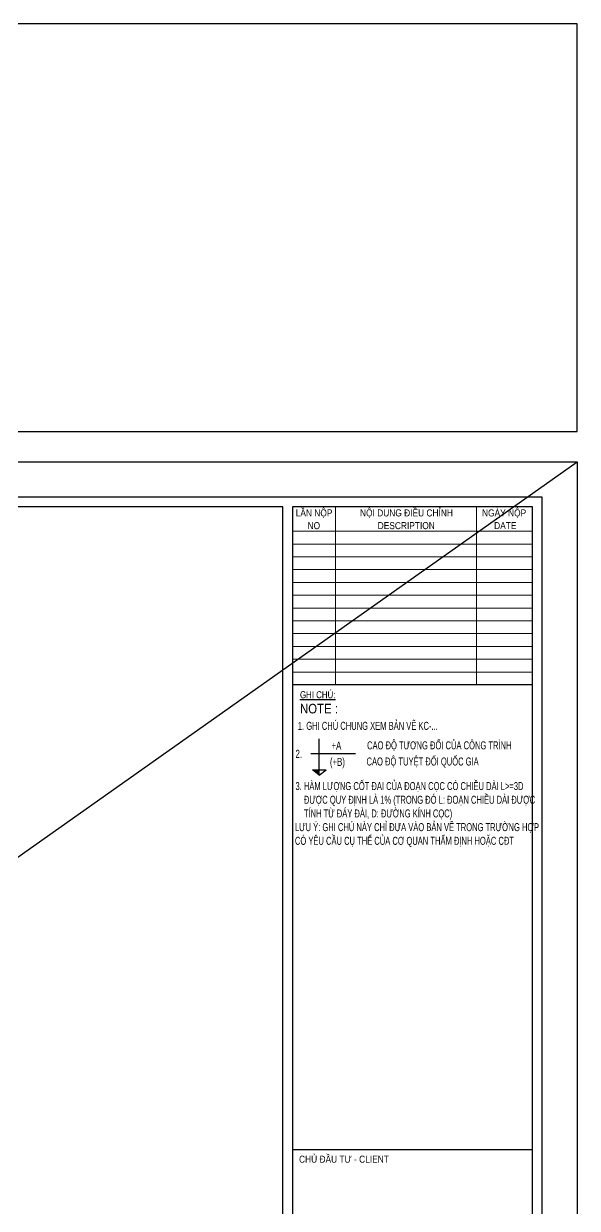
# Model space of a CAD drawing. Extents: x 171424 to 249266, y 74893 to 149166.
# Drawn here: x 188168 to 192492, y 83912 to 93166 of the extents above; entities that cross this region are included whole.
import ezdxf
from ezdxf.enums import TextEntityAlignment as Align

# ---------------------------------------------------------------- set-up
doc = ezdxf.new("R2010")
doc.units = 0
doc.header["$LTSCALE"] = 500
doc.header["$MEASUREMENT"] = 0
doc.layers.get('0').update_dxf_attribs({"linetype": 'CONTINUOUS'})
doc.layers.get('DEFPOINTS').update_dxf_attribs({"linetype": 'CONTINUOUS'})
for name, color, linetype in [('06.CDC.TEXT', 2, 'CONTINUOUS'), ('11.CDC.NOTE', 8, 'CONTINUOUS'), ('CDC -TEXT KHUNG', 7, 'CONTINUOUS'), ('CDC-KHUNGTEN', 7, 'CONTINUOUS'), ('CDC.10.HATCH', 9, 'CONTINUOUS')]:
    doc.layers.add(name, color=color, linetype=linetype)
doc.layers.add('KCS_Plotter', color=11, linetype='CONTINUOUS', plot=False)
doc.styles.add('ARIAL', font='arial.ttf', dxfattribs={"width": 0.8})
doc.styles.add('Arial_4', font='arial.ttf', dxfattribs={"width": 0.75, "height": 3})
doc.styles.add('KT CDC', font='arial.ttf', dxfattribs={"width": 0.85, "height": 200})

# ---------------------------------------------------------------- blocks, each defined once
blk = doc.blocks.new('CDTA1')
at = {"layer": 'CDC-KHUNGTEN', "color": 6, "lineweight": 25}
blk.add_line((0, 90), (-75, 90), dxfattribs=at)
at = {"layer": 'CDC-KHUNGTEN', "color": 6, "style": 'KT CDC', "width": 0.85}
blk.add_text('CHỦ ĐẦU TƯ - CLIENT', height=2.2, dxfattribs=at).set_placement((-72.93, 86))
blk = doc.blocks.new('KHUNG A1')
at = {"layer": 'CDC-KHUNGTEN', "color": 8, "lineweight": 9}
for p, q in [((10382.72, 1278.17), (10382.72, 1222.51)), ((10426.72, 1278.17), (10426.72, 1222.51)), ((10444.22, 1270.51), (10369.22, 1270.51)), ((10444.22, 1266.51), (10369.22, 1266.51)), ((10444.22, 1262.51), (10369.22, 1262.51)), ((10444.22, 1258.51), (10369.22, 1258.51)), ((10444.22, 1254.51), (10369.22, 1254.51)), ((10444.22, 1250.51), (10369.22, 1250.51)), ((10444.22, 1246.51), (10369.22, 1246.51)), ((10444.22, 1242.51), (10369.22, 1242.51)), ((10444.22, 1238.51), (10369.22, 1238.51)), ((10444.22, 1234.51), (10369.22, 1234.51)), ((10444.22, 1230.51), (10369.22, 1230.51)), ((10444.22, 1226.51), (10369.22, 1226.51))]:
    blk.add_line(p, q, dxfattribs=at)
at = {"layer": 'CDC-KHUNGTEN', "color": 6, "lineweight": 25}
blk.add_line((10444.22, 1222.51), (10369.22, 1222.51), dxfattribs=at)
at = {"layer": 'CDC-KHUNGTEN'}
for points in [[(10366.22, 712.17), (10366.22, 1278.17), (9655.22, 1278.17), (9655.22, 712.17)], [(10369.22, 712.17), (10444.22, 712.17), (10444.22, 1278.17), (10369.22, 1278.17)]]:
    blk.add_lwpolyline(points, close=True, dxfattribs=at)
at = {"layer": 'CDC.10.HATCH', "color": 8}
blk.add_lwpolyline([(9652.22, 709.17), (10447.22, 709.17), (10447.22, 1281.17), (9652.22, 1281.17)], close=True, dxfattribs=at)
at = {"layer": 'DEFPOINTS', "color": 1}
blk.add_lwpolyline([(9617.22, 698.17), (9617.22, 1292.17), (10458.22, 1292.17), (10458.22, 698.17), (9617.22, 698.17)], close=True, dxfattribs=at)
at = {"layer": 'CDC-KHUNGTEN'}
blk.add_blockref('CDTA1', (10444.22, 987.17), dxfattribs=at)
at = {"layer": 'CDC -TEXT KHUNG', "color": 7, "style": 'KT CDC', "width": 0.85}
for s, p in [('NO', (10373.95, 1271.16)), ('DESCRIPTION', (10395.86, 1271.16)), ('DATE', (10432.24, 1271.16))]:
    blk.add_text(s, height=2.2, dxfattribs=at).set_placement(p)
at = {"layer": 'CDC -TEXT KHUNG', "char_height": 2.2, "attachment_point": 2, "line_spacing_factor": 0.941778, "style": 'KT CDC'}
for s, insert, width in [('LẦN NỘP', (10375.98, 1277.33), 14.6422), ('NỘI DUNG ĐIỀU CHỈNH', (10404.85, 1277.33), 36.9971), ('NGÀY NỘP', (10435.36, 1277.33), 17.5559)]:
    blk.add_mtext(s, dxfattribs=dict(at, insert=insert, width=width))
at = {"layer": 'CDC-KHUNGTEN', "color": 7, "style": 'Arial_4', "width": 0.85}
blk.add_text('NOTE :', height=3, dxfattribs=at).set_placement((10371.58, 1213.57))
at = {"layer": 'CDC-KHUNGTEN', "color": 6, "insert": (10371.58, 1220.51), "char_height": 2.2, "width": 18.8196, "attachment_point": 1, "style": 'ARIAL'}
blk.add_mtext('{\\LGHI CHÚ:}', dxfattribs=at)

msp = doc.modelspace()

# ---------------------------------------------------------------- linework, layer by layer
at = {"color": 4}
msp.add_lwpolyline([(171467.17, 89979.09), (192492.17, 89979.09), (192492.17, 93166.23), (171467.17, 93166.23)], close=True, dxfattribs=at)
at = {"layer": '11.CDC.NOTE'}
for p, q in [((190477.09, 87294.43), (190477.09, 87578.6)), ((190410.19, 87465.37), (190760.78, 87465.37)), ((190477.09, 87294.43), (190423.09, 87335.82)), ((190423.09, 87335.82), (190531.09, 87335.82)), ((190477.09, 87294.43), (190531.09, 87335.82))]:
    msp.add_line(p, q, dxfattribs=at)
msp.add_solid([(190423.09, 87335.82), (190477.09, 87294.43), (190477.09, 87335.82), (190477.09, 87294.43)], dxfattribs=at)
at = {"layer": 'KCS_Plotter'}
msp.add_line((171467.17, 74892.91), (192492.17, 89742.91), dxfattribs=at)

# ---------------------------------------------------------------- block references
at = {"xscale": 25, "yscale": 25, "zscale": 25}
msp.add_blockref('KHUNG A1', (-68963.42, 57438.58), dxfattribs=at)

# ---------------------------------------------------------------- texts
at = {"layer": '06.CDC.TEXT', "style": 'ARIAL'}
for s, width, p in [('1. GHI CHÚ CHUNG XEM BẢN VẼ KC-...', 0.65, (190309.7, 87680.86)), ('2. ', 0.7, (190290.97, 87462.11)), ('3. HÀM LƯỢNG CỐT ĐAI CỦA ĐOẠN CỌC CÓ CHIỀU DÀI L>=3D', 0.65, (190290.97, 87210.32)), ('    ĐƯỢC QUY ĐỊNH LÀ 1%%% (TRONG ĐÓ L: ĐOẠN CHIỀU DÀI ĐƯỢC', 0.65, (190290.97, 87103.38)), ('    TÍNH TỪ ĐÁY ĐÀI, D: ĐƯỜNG KÍNH CỌC)', 0.65, (190290.97, 86996.44)), ('    LƯU Ý: GHI CHÚ NÀY CHỈ ĐƯA VÀO BẢN VẼ TRONG TRƯỜNG HỢP', 0.65, (190221.15, 86889.5)), ('    CÓ YÊU CẦU CỤ THỂ CỦA CƠ QUAN THẨM ĐỊNH HOẶC CĐT', 0.65, (190221.15, 86782.56))]:
    msp.add_text(s, height=62.5, dxfattribs=dict(at, width=width)).set_placement(p, align=Align.MIDDLE_LEFT)
for s, width, p in [('+A', 0.7, (190610.58, 87526.72)), ('CAO ĐỘ TƯƠNG ĐỐI CỦA CÔNG TRÌNH', 0.65, (191414.24, 87530.96)), ('CAO ĐỘ TUYỆT ĐỐI QUỐC GIA', 0.65, (191283.92, 87403.11))]:
    msp.add_text(s, height=62.5, dxfattribs=dict(at, width=width)).set_placement(p, align=Align.MIDDLE)
at = {"layer": '06.CDC.TEXT', "style": 'ARIAL', "width": 0.7}
msp.add_text('(+B)', height=62.5, dxfattribs=at).set_placement((190560.18, 87368.02))

doc.saveas('drawing.dxf')
